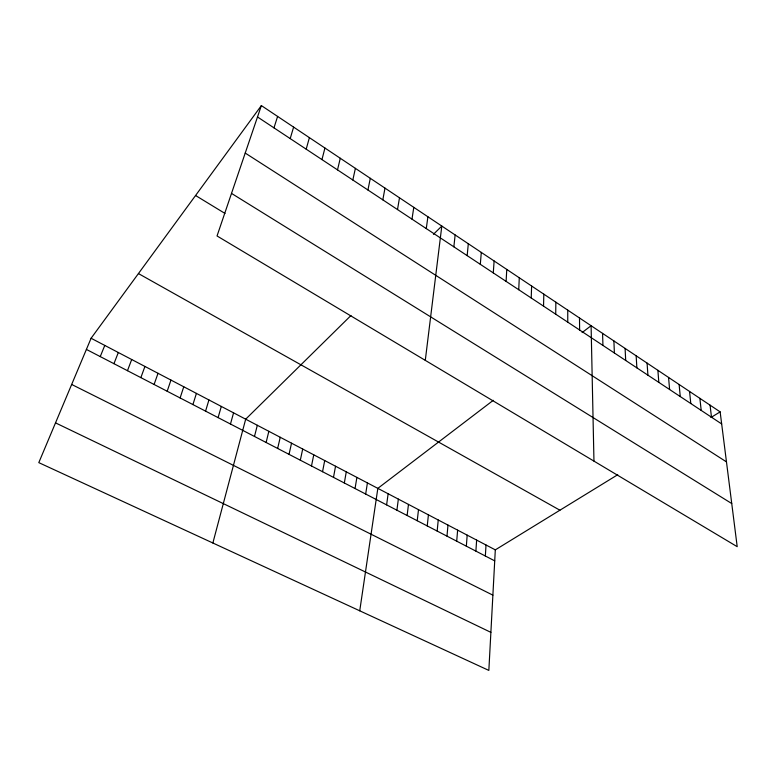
<?xml version="1.0" encoding="UTF-8"?>
<svg xmlns="http://www.w3.org/2000/svg" width="776" height="776" viewBox="0 0 776 776"><rect width="100%" height="100%" fill="white"/><g stroke="black" fill="none" stroke-linecap="round" stroke-linejoin="round"><path stroke-width="1.16" d="M555.723 314.193L555.849 302.194M543.549 306.142L543.811 294.152M531.221 297.994L531.618 286.014M518.737 289.729L519.28 277.769M617.735 474.718L495.311 549.864L488.841 670.415L38.8 462.632L91.093 338.258L261.366 105.584L720.138 411.872L737.2 546.682L217.037 235.962L261.366 105.584M506.097 281.368L506.777 269.427M485.349 556.014L486.019 545.004M475.892 551.115L476.639 540.096M493.284 272.9L494.118 260.969M466.347 546.168L467.181 535.139M456.705 541.182L457.627 530.134M480.315 264.315L481.295 252.413M446.976 536.138L447.985 525.09M467.171 255.624L468.306 243.742M437.16 531.056L438.246 519.998M427.236 525.924L428.42 514.847M453.853 246.816L455.143 234.953M417.226 520.735L418.497 509.657M425.287 360.355L441.816 226.059L433.435 234.313M407.119 515.497L408.477 504.41M396.905 510.21L398.36 499.113M426.276 228.581L427.906 216.766M386.603 504.875L388.145 493.769M359.734 610.809L377.834 488.366L493.274 400.329M411.988 219.133L413.792 207.347M365.671 494.04L367.417 482.915M355.049 488.54L356.892 477.405M397.506 209.559L399.495 197.802M344.331 482.982L346.271 471.847M333.496 477.376L335.542 466.23M382.82 199.839L384.993 188.122M322.544 471.711L324.707 460.556M311.496 465.978L313.756 454.823M367.931 189.994L370.298 178.315M300.322 460.197L302.698 449.042M352.828 180.003L355.389 168.363M289.041 454.358L291.534 443.193M277.643 448.45L280.243 437.286M337.511 169.876L340.276 158.265M266.12 442.485L268.845 431.31M254.48 436.461L257.322 425.287M321.962 159.594L324.94 148.032M212.866 542.996L245.682 419.195L350.965 315.522M306.2 149.167L309.391 137.653M230.472 424.026L233.566 412.842M218.095 417.614L221.315 406.43M290.205 138.584L293.609 127.119M205.572 411.135L208.928 399.95M192.923 404.577L196.415 393.393M273.976 127.856L277.604 116.429M180.119 397.952L183.757 386.768M167.179 391.25L170.963 380.075M154.094 384.479L158.023 373.295M140.863 377.621L144.937 366.447M127.477 370.695L131.697 359.521M113.946 363.682L118.321 352.517M100.249 356.591L104.779 345.427M582.116 332.574L591.099 325.716L593.96 461.119M710.952 417.507L720.138 411.872M55.513 422.871L490.878 632.353M71.673 384.459L492.876 595.153M86.398 349.423L494.719 560.864M91.093 338.258L495.311 549.864M138.438 273.569L559.913 510.21M195.562 195.504L224.991 213.439M231.51 193.399L731.739 503.537M245.226 153.066L726.472 461.895M257.496 116.963L721.67 423.948M710.059 405.14L711.495 417.216M699.865 398.33L701.203 410.407M689.554 391.444L690.795 403.53M679.116 384.479L680.261 396.555M668.563 377.437L669.601 389.513M657.883 370.307L658.824 382.384M647.077 363.09L647.912 375.167M636.155 355.796L636.873 367.863M625.087 348.414L625.698 360.471M613.894 340.936L614.388 352.993M602.564 333.379L602.942 345.427M579.497 317.976L579.623 330.004M567.751 310.128L567.751 322.147"/></g></svg>
